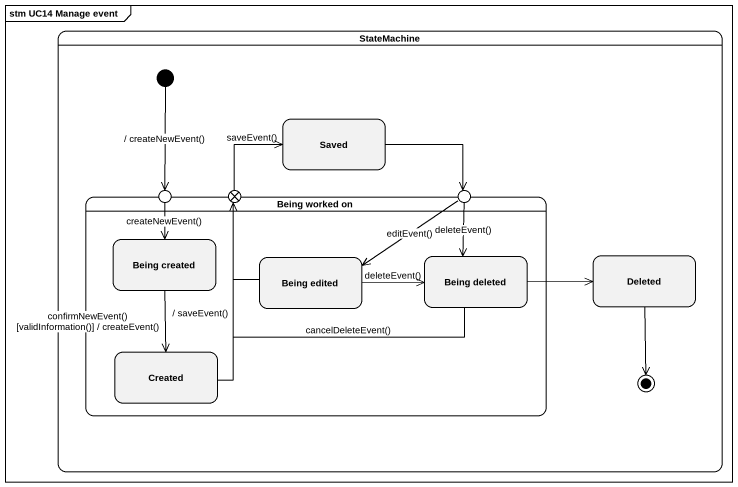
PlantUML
@startuml
mainframe stm UC14 Manage event
hide empty description
state StateMachine {
  state initial1 <<start>>
  state Saved
  state "Being worked on" as Being_worked_on {
    state entry1 <<entryPoint>>
    state exit1 <<exitPoint>>
    state entry2 <<entryPoint>>
    state "Being created" as Being_created
    state "Being edited" as Being_edited
    state "Being deleted" as Being_deleted
    state Created
  }
  state Deleted
  Deleted --> [*]
}
initial1 --> entry1 : / createNewEvent()
Saved -right-> entry2
entry1 --> Being_created : createNewEvent()
exit1 -right-> Saved : saveEvent()
entry2 -left-> Being_edited : editEvent()
entry2 --> Being_deleted : deleteEvent()
Being_created --> Created : confirmNewEvent() [validInformation()] / createEvent()
Being_edited -up-> exit1
Being_edited -right-> Being_deleted : deleteEvent()
Being_deleted -left-> exit1 : cancelDeleteEvent()
Being_deleted -right-> Deleted
Created -up-> exit1 : / saveEvent()
@enduml
